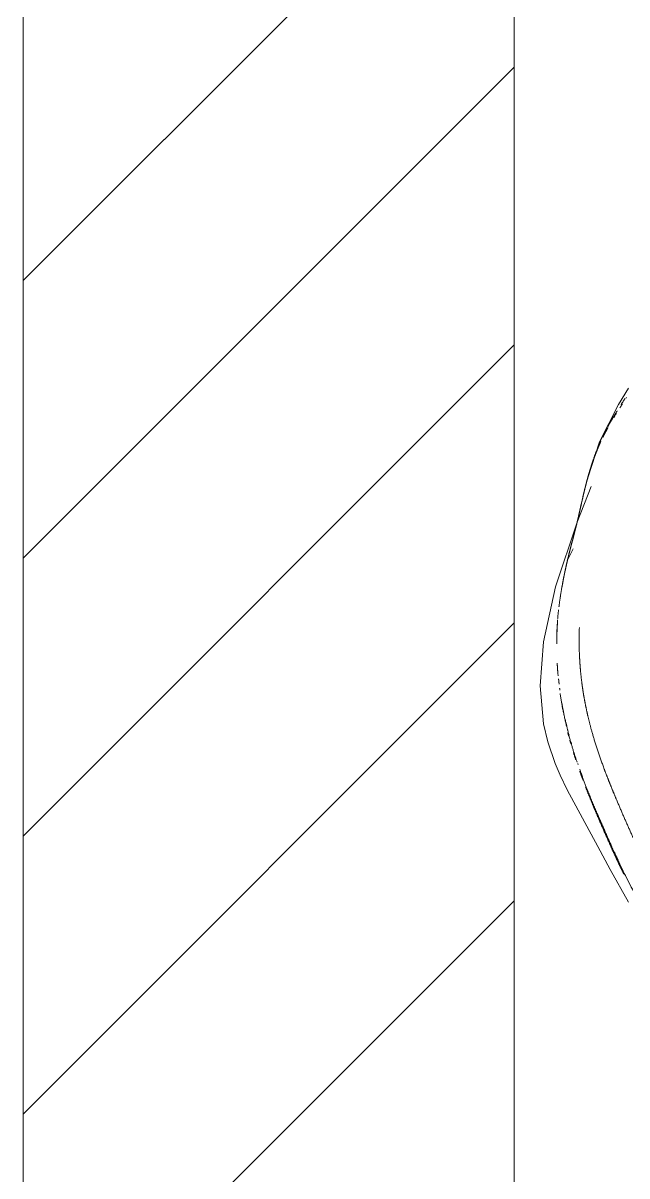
# Model space of a CAD drawing. Header units: millimetres. Extents: x 1680 to 166026, y 35966 to 91121.
# Drawn here: x 124690 to 125182, y 62184 to 63123 of the extents above; entities that cross this region are included whole.
import ezdxf

# ---------------------------------------------------------------- set-up
doc = ezdxf.new("R2010")
doc.units = ezdxf.units.MM
doc.linetypes.add('IMPORT-ACAD_ISO03W100', pattern=[762, 304.8, -457.2])
doc.layers.add('A-GENM', color=13, linetype='Continuous', lineweight=18)
doc.layers.add('G-IMPT', color=8, linetype='Continuous', lineweight=18)

# ---------------------------------------------------------------- blocks, each defined once
blk = doc.blocks.new('plan')
at = {"color": 252, "linetype": 'Continuous', "lineweight": 20, "true_color": 0x939598}
for p, q in [((495672.13, -196044.15), (496044.03, -195672.24)), ((495672.13, -196270.42), (496072.13, -195870.42)), ((495672.13, -196496.7), (496072.13, -196096.7)), ((495672.13, -196722.97), (496072.13, -196322.97)), ((495672.13, -196949.24), (496072.13, -196549.24))]:
    blk.add_line(p, q, dxfattribs=at)
at = {"color": 252, "lineweight": 20, "true_color": 0x939598}
for p, q in [((495672.13, -195672.24), (495672.13, -200002.24)), ((496072.13, -196872.24), (496072.13, -195672.24))]:
    blk.add_line(p, q, dxfattribs=at)
at = {"layer": 'A-GENM', "color": 252, "linetype": 'IMPORT-ACAD_ISO03W100', "lineweight": 20, "true_color": 0x939598}
for points, knots in [([(496650.92, -195878.49), (496646.64, -195878.17), (496638.12, -195877.77), (496625.29, -195877.92), (496612.35, -195878.81), (496599.44, -195880.44), (496589.03, -195882.34), (496581.8, -195883.91), (496577.64, -195884.89), (496574.53, -195885.65), (496571.32, -195886.48), (496566.85, -195887.67), (496561.17, -195889.28), (496554.76, -195891.23), (496549.34, -195892.97), (496545.23, -195894.34), (496541.88, -195895.5), (496539.49, -195896.33), (496537.65, -195896.96), (496536.25, -195897.43), (496534.94, -195897.86), (496533.45, -195898.32), (496531.82, -195898.79), (496530.14, -195899.26), (496528.6, -195899.7), (496527.27, -195900.07), (496525.92, -195900.45), (496524.26, -195900.9), (496522.16, -195901.45), (496519.22, -195902.14), (496515.53, -195902.88), (496510.83, -195903.65), (496505.62, -195904.37), (496501.11, -195904.99), (496497.56, -195905.48), (496495, -195905.83), (496492.49, -195906.17), (496489.1, -195906.62), (496484.87, -195907.16), (496480.68, -195907.67), (496477.36, -195908.07), (496474.91, -195908.36), (496472.41, -195908.65), (496468.92, -195909.08), (496464.44, -195909.68), (496460, -195910.37), (496456.65, -195910.97), (496453.52, -195911.57), (496449.99, -195912.34), (496446.19, -195913.25), (496443.3, -195913.98), (496441.05, -195914.56), (496439.33, -195915.02), (496437.64, -195915.5), (496435.49, -195916.15), (496432.89, -195917.01), (496429.76, -195918.15), (496426.31, -195919.52), (496422.49, -195921.19), (496417.19, -195923.66), (496410.05, -195927.28), (496400.67, -195932.47), (496392.41, -195937.4), (496385.72, -195941.56), (496380.65, -195944.78), (496376.43, -195947.51), (496373.09, -195949.71), (496370.58, -195951.38), (496368.18, -195952.99), (496365.2, -195955), (496361.63, -195957.44), (496357.78, -195960.11), (496354.24, -195962.61), (496351.24, -195964.75), (496347.96, -195967.12), (496343.36, -195970.48), (496337.15, -195975.09), (496330.38, -195980.23), (496324.64, -195984.66), (496320.2, -195988.11), (496315.53, -195991.79), (496308.94, -195997.03), (496300.24, -196004.09), (496291.35, -196011.5), (496284.36, -196017.47), (496279.28, -196021.88), (496274.22, -196026.33), (496267.32, -196032.49), (496258.71, -196040.4), (496250.47, -196048.25), (496244.33, -196054.29), (496240.03, -196058.6), (496235.93, -196062.79), (496230.58, -196068.37), (496224.3, -196075.13), (496217.67, -196082.55), (496212.17, -196088.89), (496208.15, -196093.58), (496205.22, -196096.98), (496203.28, -196099.26), (496201.86, -196100.99), (496200.78, -196102.36), (496199.8, -196103.65), (496198.75, -196105.1), (496197.72, -196106.64), (496196.75, -196108.13), (496195.82, -196109.48), (496195, -196110.64), (496194.09, -196111.9), (496192.85, -196113.58), (496191.22, -196115.78), (496189.53, -196118.09), (496188.15, -196120.02), (496187.1, -196121.53), (496186.1, -196122.98), (496184.87, -196124.8), (496183.68, -196126.6), (496182.39, -196128.56), (496181.36, -196130.15), (496180.25, -196131.88), (496179.02, -196133.81), (496177.78, -196135.77), (496176.23, -196138.26), (496174.7, -196140.76), (496173.15, -196143.35), (496171.95, -196145.37), (496170.91, -196147.16), (496170.04, -196148.7), (496169.37, -196149.91), (496168.65, -196151.22), (496167.61, -196153.17), (496166.22, -196155.89), (496164.48, -196159.49), (496162.76, -196163.32), (496161.12, -196167.26), (496159.6, -196171.18), (496158.47, -196174.29), (496157.67, -196176.6), (496157.13, -196178.19), (496156.65, -196179.64), (496156.07, -196181.45), (496155.44, -196183.45), (496154.75, -196185.67), (496154.1, -196187.8), (496153.5, -196189.81), (496152.98, -196191.66), (496152.47, -196193.58), (496151.89, -196195.77), (496151.25, -196198.27), (496150.36, -196201.82), (496149.25, -196206.56), (496148.16, -196211.4), (496147.34, -196215.09), (496146.77, -196217.64), (496146.26, -196219.91), (496145.78, -196221.97), (496145.34, -196223.85), (496144.93, -196225.56), (496144.56, -196227.11), (496144.2, -196228.59), (496143.86, -196230.02), (496143.5, -196231.5), (496143.18, -196232.87), (496142.84, -196234.35), (496142.52, -196235.82), (496142.22, -196237.2), (496141.9, -196238.53), (496141.6, -196239.76), (496141.24, -196241.14), (496140.75, -196242.99), (496140.05, -196245.52), (496139.1, -196248.99), (496138, -196253.1), (496136.68, -196258.17), (496135.2, -196264.03), (496133.92, -196269.24), (496132.95, -196273.41), (496132.06, -196277.48), (496131.02, -196282.63), (496129.76, -196289.08), (496128.57, -196295.63), (496127.15, -196304.28), (496125.86, -196314.76), (496125.18, -196325.22), (496124.97, -196333.76), (496124.97, -196340.18), (496125.12, -196346.59), (496125.42, -196353), (496125.86, -196359.33), (496126.44, -196365.59), (496127.05, -196370.84), (496127.63, -196375.08), (496128.11, -196378.36), (496128.61, -196381.49), (496129.28, -196385.33), (496130.16, -196389.99), (496131.5, -196396.37), (496133.45, -196404.58), (496136.5, -196415.72), (496140.56, -196428.65), (496144.58, -196439.85), (496147.92, -196448.56), (496150.37, -196454.77), (496152.8, -196460.74), (496156.12, -196468.72), (496160.35, -196478.59), (496165.54, -196490.39), (496172.67, -196506.05), (496182.1, -196525.42), (496194.5, -196548.11), (496208.34, -196569.98), (496218.58, -196583.86), (496223.97, -196590.59)], [0.163267, 0.163267, 0.163267, 0.163267, 0.1734694, 0.1836735, 0.1938776, 0.2040816, 0.2142857, 0.2193878, 0.2219388, 0.2244898, 0.2270408, 0.2295918, 0.2346939, 0.2397959, 0.244898, 0.25, 0.255102, 0.2602041, 0.2627551, 0.2653061, 0.2678571, 0.2704082, 0.2755102, 0.2806122, 0.2831633, 0.2857143, 0.2882653, 0.2908163, 0.2959184, 0.3010204, 0.3061224, 0.3112245, 0.3163265, 0.3214286, 0.3239796, 0.3265306, 0.3290816, 0.3316327, 0.3367347, 0.3418367, 0.3443878, 0.3469388, 0.3494898, 0.3520408, 0.3571429, 0.3622449, 0.3647959, 0.3673469, 0.372449, 0.377551, 0.3826531, 0.3852041, 0.3877551, 0.3903061, 0.3928571, 0.3979592, 0.4030612, 0.4081633, 0.4132653, 0.4183673, 0.4285714, 0.4387755, 0.4489796, 0.4540816, 0.4591837, 0.4642857, 0.4668367, 0.4693878, 0.4719388, 0.4744898, 0.4795918, 0.4846939, 0.4872449, 0.4897959, 0.4923469, 0.494898, 0.5, 0.505102, 0.5076531, 0.5102041, 0.5127551, 0.5153061, 0.5204082, 0.5255102, 0.5280612, 0.5306122, 0.5331633, 0.5357143, 0.5408163, 0.5459184, 0.5484694, 0.5510204, 0.5535714, 0.5561224, 0.5612245, 0.5663265, 0.5714286, 0.5765306, 0.5816327, 0.5867347, 0.5892857, 0.5918367, 0.5943878, 0.5969388, 0.6020408, 0.6071429, 0.6096939, 0.6122449, 0.6147959, 0.6173469, 0.622449, 0.627551, 0.630102, 0.6326531, 0.6352041, 0.6377551, 0.6428571, 0.6454082, 0.6479592, 0.6505102, 0.6530612, 0.6556122, 0.6581633, 0.6632653, 0.6658163, 0.6683673, 0.6709184, 0.6721939, 0.6734694, 0.6747449, 0.6760204, 0.6785714, 0.6811224, 0.6836735, 0.6862245, 0.6887755, 0.6913265, 0.692602, 0.6938776, 0.6951531, 0.6964286, 0.6989796, 0.7015306, 0.7040816, 0.7066327, 0.7091837, 0.7117347, 0.7142857, 0.7168367, 0.7193878, 0.7244898, 0.7295918, 0.7321429, 0.7346939, 0.7372449, 0.7397959, 0.7423469, 0.744898, 0.747449, 0.75, 0.752551, 0.755102, 0.7576531, 0.7602041, 0.7653061, 0.7704082, 0.7729592, 0.7755102, 0.7780612, 0.7806122, 0.7857143, 0.7908163, 0.7959184, 0.8010204, 0.8061224, 0.8112245, 0.8137755, 0.8163265, 0.8214286, 0.8265306, 0.8316327, 0.8367347, 0.8469388, 0.8571429, 0.8622449, 0.8673469, 0.872449, 0.877551, 0.8826531, 0.8877551, 0.8928571, 0.8954082, 0.8979592, 0.9005102, 0.9030612, 0.9081633, 0.9132653, 0.9183673, 0.9234694, 0.9285714, 0.9336735, 0.9362245, 0.9387755, 0.9413265, 0.9438776, 0.9489796, 0.9540816, 0.9591837, 0.9693878, 0.9795918, 0.9897959, 1, 1, 1, 1]), ([(496148.37, -196163.1), (496148.71, -196162.49), (496149.87, -196160.42), (496151.99, -196156.82), (496154.29, -196153.04), (496155.73, -196150.71), (496156, -196150.29)], [0.14970257, 0.14970257, 0.14970257, 0.14970257, 0.1547619, 0.16666667, 0.17857143, 0.18112887, 0.18112887, 0.18112887, 0.18112887]), ([(496154.17, -196154.31), (496154.06, -196154.48), (496153.76, -196154.97), (496153.47, -196155.45), (496153.29, -196155.75)], [0.824385234, 0.824385234, 0.824385234, 0.824385234, 0.825581395, 0.827693731, 0.827693731, 0.827693731, 0.827693731]), ([(496124.76, -196235.21), (496125.17, -196233.43), (496125.9, -196230.18), (496127.2, -196224.32), (496128.34, -196219.26), (496129.45, -196214.62), (496130.26, -196211.32), (496131.09, -196208.13), (496131.88, -196205.14), (496132.72, -196202.18), (496133.52, -196199.52), (496134.14, -196197.53), (496134.71, -196195.68), (496135.69, -196192.56), (496137.16, -196188.22), (496139.52, -196181.76), (496142.69, -196174.17), (496145.71, -196168.04), (496147.47, -196164.76), (496147.69, -196164.35)], [0, 0, 0, 0, 0.0059524, 0.0119048, 0.0238095, 0.0297619, 0.0357143, 0.0416667, 0.047619, 0.0535714, 0.0595238, 0.0625, 0.0654762, 0.0714286, 0.0833333, 0.0952381, 0.1190476, 0.1428571, 0.1462716, 0.1462716, 0.1462716, 0.1462716]), ([(496148.49, -196163.87), (496148.45, -196163.94), (496147.59, -196165.48), (496146.15, -196168.14), (496144.88, -196170.64), (496144.34, -196171.74)], [0.84828183, 0.84828183, 0.84828183, 0.84828183, 0.84883721, 0.86046512, 0.86954874, 0.86954874, 0.86954874, 0.86954874]), ([(496142.66, -196175.28), (496142.4, -196175.83), (496141.5, -196177.81), (496139.99, -196181.33), (496138.59, -196184.9), (496137.81, -196187), (496137.62, -196187.52)], [0.87925297, 0.87925297, 0.87925297, 0.87925297, 0.88372093, 0.89534884, 0.90697674, 0.91075386, 0.91075386, 0.91075386, 0.91075386]), ([(496136.8, -196189.79), (496136.68, -196190.13), (496135.98, -196192.14), (496135.14, -196194.65), (496134.31, -196197.29), (496133.89, -196198.62), (496133.46, -196200.01), (496132.86, -196201.99), (496132.07, -196204.59), (496131.28, -196207.48), (496130.49, -196210.45), (496129.68, -196213.6), (496128.88, -196216.85), (496127.8, -196221.4), (496126.7, -196226.32), (496125.45, -196231.92), (496124.76, -196235.01), (496124.38, -196236.66)], [0.91616765, 0.91616765, 0.91616765, 0.91616765, 0.91860465, 0.93023256, 0.93313953, 0.93604651, 0.93895349, 0.94186047, 0.94767442, 0.95348837, 0.95930233, 0.96511628, 0.97093023, 0.97674419, 0.98837209, 0.99418605, 1, 1, 1, 1]), ([(496113.71, -196279.97), (496114.04, -196278.41), (496114.66, -196275.5), (496115.67, -196271.19), (496116.71, -196266.98), (496117.8, -196262.7), (496118.9, -196258.44), (496120.01, -196254.21), (496120.82, -196251.09), (496121.36, -196249.03), (496121.71, -196247.66), (496122.31, -196245.32), (496122.97, -196242.72), (496123.56, -196240.28), (496123.99, -196238.52), (496124.39, -196236.81), (496124.64, -196235.74), (496124.76, -196235.21)], [0.8732688, 0.8732688, 0.8732688, 0.8732688, 0.8863636, 0.8977273, 0.9090909, 0.9204545, 0.9318182, 0.9431818, 0.9545455, 0.9573864, 0.9602273, 0.9659091, 0.9772727, 0.9829545, 0.9886364, 0.9943182, 1, 1, 1, 1]), ([(496124.38, -196236.66), (496124.26, -196237.18), (496124.02, -196238.2), (496123.66, -196239.76), (496123.4, -196240.83), (496123.27, -196241.36)], [0, 0, 0, 0, 0.00520833, 0.01041667, 0.01537963, 0.01537963, 0.01537963, 0.01537963]), ([(496119.12, -196257.56), (496119.07, -196257.75), (496118.35, -196260.53), (496116.94, -196265.96), (496115.37, -196272.31), (496114.26, -196277.2), (496113.49, -196280.8), (496112.76, -196284.37), (496111.82, -196289.18), (496110.7, -196295.17), (496109.87, -196300.17), (496109.51, -196302.55)], [0.0609803, 0.0609803, 0.0609803, 0.0609803, 0.0625, 0.0833333, 0.1041667, 0.1145833, 0.125, 0.1354167, 0.1458333, 0.1666667, 0.1852816, 0.1852816, 0.1852816, 0.1852816]), ([(496108.55, -196310.06), (496108.6, -196309.68), (496109, -196306.35), (496109.9, -196300.13), (496111.03, -196293.69), (496111.69, -196290.15), (496111.83, -196289.4)], [0.79250391, 0.79250391, 0.79250391, 0.79250391, 0.79545455, 0.81818182, 0.84090909, 0.84709776, 0.84709776, 0.84709776, 0.84709776]), ([(496106.81, -196340.18), (496106.8, -196338.68), (496106.85, -196332.24), (496107.13, -196325.8), (496107.5, -196320.89)], [0.71588736, 0.71588736, 0.71588736, 0.71588736, 0.72727273, 0.76479094, 0.76479094, 0.76479094, 0.76479094]), ([(496107.18, -196324.14), (496107.1, -196325.37), (496106.83, -196330.46), (496106.7, -196335.55), (496106.69, -196339.41)], [0.24060715, 0.24060715, 0.24060715, 0.24060715, 0.25, 0.27942477, 0.27942477, 0.27942477, 0.27942477]), ([(496107.12, -196355.91), (496107.21, -196357.5), (496107.42, -196360.94), (496107.7, -196364.38), (496107.87, -196366.22)], [0.32125183, 0.32125183, 0.32125183, 0.32125183, 0.33333333, 0.3474004, 0.3474004, 0.3474004, 0.3474004]), ([(496108.69, -196372.82), (496108.65, -196372.45), (496108.49, -196371.07), (496108.34, -196369.69), (496108.24, -196368.68)], [0.63351851, 0.63351851, 0.63351851, 0.63351851, 0.63636364, 0.64400491, 0.64400491, 0.64400491, 0.64400491]), ([(496109.53, -196380.46), (496110.15, -196384.76), (496111.64, -196393.65), (496113.6, -196402.54), (496114.71, -196407.11)], [0.38366308, 0.38366308, 0.38366308, 0.38366308, 0.41666667, 0.45191437, 0.45191437, 0.45191437, 0.45191437]), ([(496112.74, -196397.7), (496112.17, -196394.99), (496111.55, -196391.78), (496110.98, -196388.57), (496110.89, -196388.07)], [0.57003056, 0.57003056, 0.57003056, 0.57003056, 0.59090909, 0.59469163, 0.59469163, 0.59469163, 0.59469163]), ([(496111.59, -196393.32), (496111.52, -196392.95), (496111.41, -196392.31), (496111.3, -196391.66), (496111.25, -196391.38)], [0.095301794, 0.095301794, 0.095301794, 0.095301794, 0.096153846, 0.096763384, 0.096763384, 0.096763384, 0.096763384]), ([(496116.79, -196414.51), (496116.14, -196412.09), (496115.03, -196407.81), (496114.02, -196403.51), (496113.6, -196401.64)], [0.52673175, 0.52673175, 0.52673175, 0.52673175, 0.54545455, 0.55989213, 0.55989213, 0.55989213, 0.55989213]), ([(496116.62, -196414.52), (496117.63, -196418.26), (496119.76, -196425.62), (496122.11, -196432.85), (496123.32, -196436.41)], [0.47102913, 0.47102913, 0.47102913, 0.47102913, 0.5, 0.52847743, 0.52847743, 0.52847743, 0.52847743]), ([(496122.31, -196434.66), (496121.69, -196432.79), (496121.03, -196430.74), (496120.42, -196428.77), (496120.35, -196428.55)], [0.069971541, 0.069971541, 0.069971541, 0.069971541, 0.072115385, 0.07237932, 0.07237932, 0.07237932, 0.07237932]), ([(496126.39, -196445.14), (496127.82, -196449.04), (496131.24, -196458.07), (496136.98, -196472.22), (496143.5, -196487.5), (496150.2, -196502.66), (496159.5, -196522.71), (496177.03, -196557.3), (496195.21, -196585.22), (496209.05, -196602.5)], [0.5518366, 0.5518366, 0.5518366, 0.5518366, 0.5833333, 0.625, 0.6666667, 0.7083333, 0.75, 0.8333333, 1, 1, 1, 1]), ([(496161.45, -196527.63), (496161.28, -196527.29), (496160.16, -196525.03), (496158.12, -196520.84), (496155.36, -196515.01), (496152.67, -196509.18), (496149.15, -196501.41), (496144.84, -196491.67), (496140.59, -196481.85), (496137.22, -196473.88), (496134.73, -196467.88), (496132.39, -196462.08), (496130.86, -196458.2), (496130.2, -196456.47)], [0.03323038, 0.03323038, 0.03323038, 0.03323038, 0.03365385, 0.03605769, 0.03846154, 0.04086538, 0.04326923, 0.04807692, 0.05288462, 0.05528846, 0.05769231, 0.06009615, 0.06198396, 0.06198396, 0.06198396, 0.06198396]), ([(496151.03, -196503.93), (496149.29, -196500.11), (496145.61, -196491.86), (496142.03, -196483.58), (496140.14, -196479.13)], [0.28665319, 0.28665319, 0.28665319, 0.28665319, 0.31818182, 0.35454757, 0.35454757, 0.35454757, 0.35454757])]:
    blk.add_open_spline(points, degree=3, knots=knots, dxfattribs=at)
for points in [[(496159.11, -196145.33), (496160.12, -196143.75), (496161.2, -196142.06), (496162.36, -196140.28)], [(496163.66, -196139.38), (496163.53, -196139.59), (496163.39, -196139.8), (496163.26, -196140)], [(496155.22, -196152.6), (496154.98, -196152.99), (496154.75, -196153.37), (496154.52, -196153.75)], [(496160.26, -196144.62), (496159.54, -196145.73), (496158.87, -196146.8), (496158.22, -196147.82)], [(496108.2, -196312.38), (496107.92, -196314.89), (496107.68, -196317.4), (496107.48, -196319.92)], [(496109.31, -196377.79), (496109.24, -196377.22), (496109.16, -196376.64), (496109.09, -196376.07)], [(496116.52, -196415.18), (496116.25, -196414.15), (496116, -196413.18), (496115.76, -196412.26)], [(496118.15, -196421.16), (496117.89, -196420.22), (496117.63, -196419.31), (496117.39, -196418.44)], [(496118.76, -196421.47), (496118.63, -196421.02), (496118.5, -196420.57), (496118.37, -196420.12)], [(496124.14, -196438.26), (496124.06, -196438.02), (496123.97, -196437.77), (496123.89, -196437.53)], [(496128.25, -196451.4), (496127.3, -196448.86), (496126.36, -196446.32), (496125.46, -196443.81)], [(496127.79, -196448.42), (496127.01, -196446.31), (496126.23, -196444.2), (496125.48, -196442.07)], [(496156.67, -196516.08), (496155.55, -196513.72), (496154.44, -196511.35), (496153.35, -196508.98)]]:
    blk.add_open_spline(points, degree=3, dxfattribs=at)
at = {"layer": 'G-IMPT', "color": 252, "lineweight": 20, "true_color": 0x939598}
for p, q in [((496157.02, -196145.09), (496165.3, -196131.88)), ((496141.67, -196175.51), (496157.02, -196145.09)), ((496131.96, -196204.88), (496141.67, -196175.51)), ((496123.29, -196240.88), (496134.69, -196211.99)), ((496123.91, -196238.67), (496128.51, -196218.4)), ((496128.51, -196218.4), (496129.12, -196215.88)), ((496105.79, -196293.76), (496123.29, -196240.88)), ((496122.56, -196244.27), (496123.91, -196238.67)), ((496115.48, -196271.91), (496120.18, -196262.72)), ((496096.06, -196338.37), (496105.79, -196293.76)), ((496093.3, -196374.35), (496096.06, -196338.37)), ((496095.98, -196405.11), (496093.3, -196374.35)), ((496099.39, -196419.9), (496095.98, -196405.11)), ((496105.47, -196437.43), (496099.39, -196419.9)), ((496109.64, -196447.12), (496105.47, -196437.43)), ((496115.37, -196459), (496109.64, -196447.12)), ((496140.1, -196505.18), (496115.37, -196459)), ((496150.15, -196523.97), (496140.1, -196505.18)), ((496165.11, -196550.57), (496150.15, -196523.97))]:
    blk.add_line(p, q, dxfattribs=at)

msp = doc.modelspace()

# ---------------------------------------------------------------- block references
msp.add_blockref('plan', (-370982.17, 258957.24))

doc.saveas('drawing.dxf')
